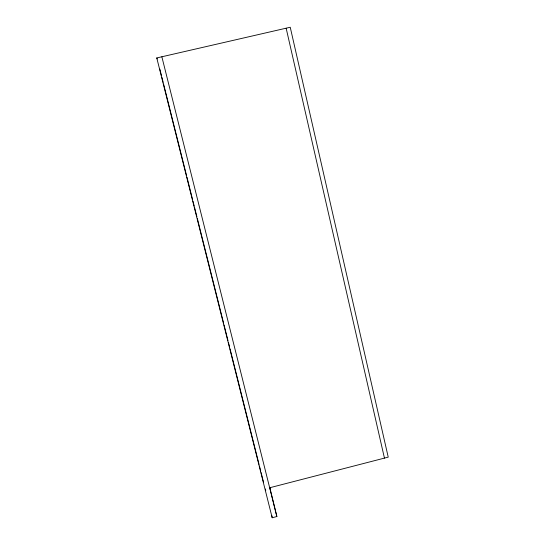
<?xml version="1.0" encoding="UTF-8"?>
<svg xmlns="http://www.w3.org/2000/svg" width="545" height="545" viewBox="0 0 545 545"><rect width="100%" height="100%" fill="white"/><g stroke="black" fill="none" stroke-linecap="round" stroke-linejoin="round"><path stroke-width="0.82" d="M269.68 487.761L388.231 457.132L290.24 27.25L156.769 57.947L272.193 517.75L276.867 516.537L269.755 487.366M156.769 57.947L157.239 58.894M159.842 69.126L161.497 75.728M161.913 77.376L163.159 82.329M163.568 83.978L186.56 175.572M186.976 177.22L192.569 199.504M192.978 201.153L194.224 206.105M194.64 207.754L196.915 216.828M197.331 218.477L223.634 323.274M224.049 324.929L227.98 340.605M228.396 342.253L229.636 347.206M230.051 348.855L259.045 464.381M259.461 466.03L260.708 470.982M261.116 472.631L263.603 482.536M161.858 56.775L276.867 516.537M286.145 28.19L384.45 458.113M270.116 487.809L270.49 490.33M271.921 515.788L272.193 517.75M265.497 489.008L265.722 490.691"/></g></svg>
